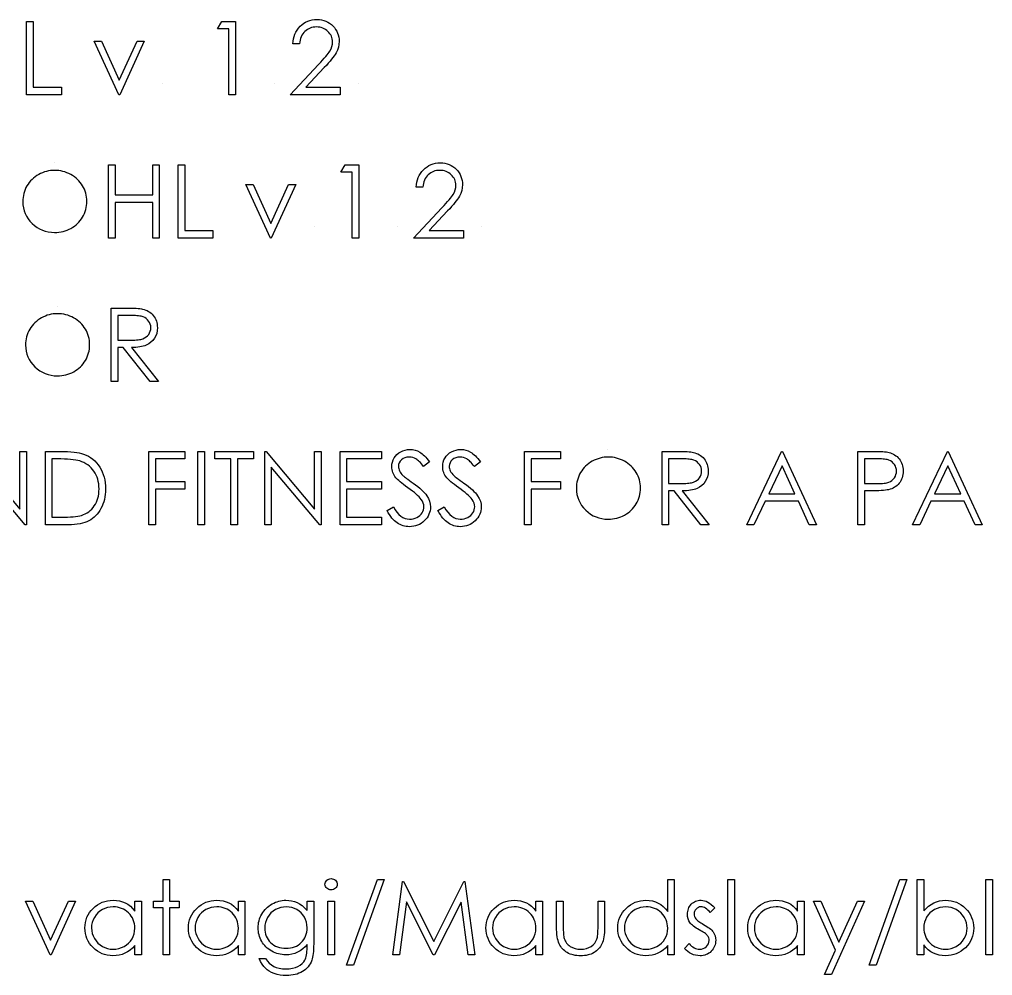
# Model space of a CAD drawing. Header units: millimetres. Extents: x -143 to 157, y 0 to 129.
# Drawn here: x 56.29 to 102.67, y 76.84 to 122.42 of the extents above; entities that cross this region are included whole.
import ezdxf

# ---------------------------------------------------------------- set-up
doc = ezdxf.new("R2010")
doc.units = ezdxf.units.MM

msp = doc.modelspace()

# ---------------------------------------------------------------- linework, layer by layer
at = {"color": 7, "linetype": 'Continuous'}
for p, q in [((63.111, 119.368), (63.111, 119.368)), ((68.451, 119.368), (68.451, 119.368)), ((72.444, 119.368), (72.444, 119.368)), ((57.951, 115.585), (57.951, 115.585)), ((70.335, 112.534), (70.335, 112.534)), ((74.329, 112.534), (74.329, 112.534)), ((78.322, 112.534), (78.322, 112.534)), ((58.085, 108.752), (58.085, 108.752)), ((84.335, 101.919), (84.335, 101.919))]:
    msp.add_line(p, q, dxfattribs=at)
at = {"color": 7, "linetype": 'Continuous', "flags": 128}
for points in [[(56.627, 122.329), (56.941, 122.329), (56.941, 122.329), (56.941, 119.188), (56.941, 119.188), (58.287, 119.188), (58.287, 119.188), (58.287, 118.829), (58.287, 118.829), (56.627, 118.829), (56.627, 118.829), (56.627, 122.329)], [(65.941, 122.329), (66.588, 122.329), (66.588, 122.329), (66.588, 118.829), (66.588, 118.829), (66.274, 118.829), (66.274, 118.829), (66.274, 121.97), (66.274, 121.97), (65.736, 121.97), (65.736, 121.97), (65.941, 122.329)], [(69.64, 121.252), (69.326, 121.252), (69.326, 121.252), (69.334, 121.377), (69.352, 121.496), (69.38, 121.609), (69.417, 121.717), (69.464, 121.819), (69.521, 121.915), (69.588, 122.006), (69.664, 122.091), (69.748, 122.168), (69.837, 122.234), (69.93, 122.29), (70.027, 122.337), (70.131, 122.373), (70.238, 122.398), (70.35, 122.414), (70.467, 122.419), (70.467, 122.419), (70.582, 122.414), (70.692, 122.399), (70.796, 122.375), (70.895, 122.342), (70.987, 122.297), (71.074, 122.244), (71.156, 122.182), (71.232, 122.109), (71.301, 122.03), (71.36, 121.947), (71.41, 121.861), (71.451, 121.772), (71.483, 121.678), (71.506, 121.582), (71.519, 121.482), (71.524, 121.378), (71.524, 121.378), (71.515, 121.232), (71.488, 121.092), (71.443, 120.956), (71.379, 120.824), (71.339, 120.756), (71.289, 120.683), (71.232, 120.604), (71.166, 120.519), (71.091, 120.428), (71.008, 120.332), (70.916, 120.231), (70.816, 120.123), (70.816, 120.123), (69.941, 119.188), (69.941, 119.188), (71.569, 119.188), (71.569, 119.188), (71.569, 118.829), (71.569, 118.829), (69.191, 118.829), (69.191, 118.829), (70.548, 120.278), (70.548, 120.278), (70.647, 120.381), (70.737, 120.478), (70.818, 120.568), (70.889, 120.651), (70.952, 120.727), (71.006, 120.796), (71.05, 120.858), (71.085, 120.913), (71.14, 121.019), (71.179, 121.127), (71.203, 121.237), (71.21, 121.35), (71.21, 121.35), (71.207, 121.422), (71.196, 121.491), (71.179, 121.556), (71.156, 121.62), (71.124, 121.682), (71.086, 121.74), (71.042, 121.796), (70.99, 121.85), (70.933, 121.899), (70.874, 121.942), (70.811, 121.978), (70.745, 122.007), (70.676, 122.03), (70.604, 122.046), (70.529, 122.056), (70.451, 122.06), (70.451, 122.06), (70.369, 122.056), (70.29, 122.046), (70.215, 122.03), (70.144, 122.007), (70.076, 121.977), (70.011, 121.941), (69.95, 121.897), (69.893, 121.847), (69.84, 121.792), (69.794, 121.731), (69.753, 121.664), (69.718, 121.593), (69.69, 121.516), (69.667, 121.433), (69.65, 121.345), (69.64, 121.252)], [(59.858, 121.387), (60.198, 121.387), (60.198, 121.387), (61.047, 119.525), (61.047, 119.525), (61.896, 121.387), (61.896, 121.387), (62.236, 121.387), (62.236, 121.387), (61.069, 118.829), (61.069, 118.829), (61.024, 118.829), (61.024, 118.829), (59.858, 121.387)], [(60.531, 115.496), (60.845, 115.496), (60.845, 115.496), (60.845, 114.06), (60.845, 114.06), (62.64, 114.06), (62.64, 114.06), (62.64, 115.496), (62.64, 115.496), (62.954, 115.496), (62.954, 115.496), (62.954, 111.996), (62.954, 111.996), (62.64, 111.996), (62.64, 111.996), (62.64, 113.701), (62.64, 113.701), (60.845, 113.701), (60.845, 113.701), (60.845, 111.996), (60.845, 111.996), (60.531, 111.996), (60.531, 111.996), (60.531, 115.496)], [(63.851, 115.496), (64.165, 115.496), (64.165, 115.496), (64.165, 112.355), (64.165, 112.355), (65.512, 112.355), (65.512, 112.355), (65.512, 111.996), (65.512, 111.996), (63.851, 111.996), (63.851, 111.996), (63.851, 115.496)], [(71.819, 115.496), (72.467, 115.496), (72.467, 115.496), (72.467, 111.996), (72.467, 111.996), (72.153, 111.996), (72.153, 111.996), (72.153, 115.137), (72.153, 115.137), (71.614, 115.137), (71.614, 115.137), (71.82, 115.496)], [(75.518, 114.419), (75.204, 114.419), (75.204, 114.419), (75.212, 114.544), (75.23, 114.663), (75.258, 114.776), (75.296, 114.884), (75.343, 114.985), (75.399, 115.082), (75.466, 115.172), (75.542, 115.257), (75.626, 115.334), (75.715, 115.401), (75.808, 115.457), (75.906, 115.503), (76.009, 115.539), (76.116, 115.565), (76.228, 115.581), (76.345, 115.585), (76.345, 115.585), (76.46, 115.581), (76.57, 115.566), (76.674, 115.542), (76.773, 115.508), (76.866, 115.464), (76.952, 115.411), (77.034, 115.348), (77.11, 115.276), (77.179, 115.196), (77.238, 115.114), (77.288, 115.027), (77.33, 114.938), (77.361, 114.845), (77.384, 114.748), (77.398, 114.649), (77.403, 114.545), (77.403, 114.545), (77.393, 114.399), (77.366, 114.258), (77.321, 114.122), (77.257, 113.99), (77.217, 113.923), (77.168, 113.849), (77.11, 113.77), (77.044, 113.686), (76.969, 113.595), (76.887, 113.499), (76.795, 113.397), (76.694, 113.289), (76.694, 113.289), (75.819, 112.355), (75.819, 112.355), (77.447, 112.355), (77.447, 112.355), (77.447, 111.996), (77.447, 111.996), (75.069, 111.996), (75.069, 111.996), (76.427, 113.444), (76.427, 113.444), (76.525, 113.548), (76.615, 113.645), (76.696, 113.734), (76.767, 113.817), (76.83, 113.894), (76.884, 113.962), (76.928, 114.025), (76.964, 114.08), (77.018, 114.185), (77.058, 114.293), (77.081, 114.403), (77.088, 114.517), (77.088, 114.517), (77.085, 114.588), (77.074, 114.657), (77.058, 114.723), (77.034, 114.787), (77.002, 114.849), (76.964, 114.907), (76.92, 114.963), (76.868, 115.017), (76.812, 115.066), (76.752, 115.109), (76.69, 115.144), (76.624, 115.174), (76.554, 115.197), (76.483, 115.213), (76.408, 115.223), (76.329, 115.226), (76.329, 115.226), (76.247, 115.223), (76.169, 115.213), (76.094, 115.196), (76.022, 115.173), (75.954, 115.144), (75.89, 115.107), (75.829, 115.064), (75.771, 115.014), (75.718, 114.959), (75.672, 114.898), (75.632, 114.831), (75.596, 114.76), (75.568, 114.682), (75.545, 114.6), (75.528, 114.512), (75.518, 114.419)], [(57.966, 115.226), (57.867, 115.224), (57.768, 115.214), (57.672, 115.198), (57.576, 115.177), (57.482, 115.148), (57.389, 115.114), (57.298, 115.073), (57.207, 115.026), (57.121, 114.974), (57.038, 114.917), (56.961, 114.856), (56.889, 114.791), (56.822, 114.722), (56.759, 114.648), (56.701, 114.57), (56.649, 114.487), (56.602, 114.401), (56.56, 114.313), (56.526, 114.222), (56.498, 114.129), (56.475, 114.033), (56.46, 113.935), (56.45, 113.835), (56.447, 113.732), (56.447, 113.732), (56.454, 113.58), (56.475, 113.435), (56.51, 113.296), (56.559, 113.163), (56.621, 113.035), (56.698, 112.914), (56.788, 112.799), (56.893, 112.69), (57.007, 112.59), (57.127, 112.504), (57.252, 112.431), (57.383, 112.372), (57.521, 112.325), (57.663, 112.292), (57.812, 112.271), (57.966, 112.265), (57.966, 112.265), (58.07, 112.268), (58.172, 112.277), (58.272, 112.292), (58.37, 112.314), (58.466, 112.341), (58.56, 112.374), (58.652, 112.414), (58.742, 112.46), (58.829, 112.511), (58.911, 112.566), (58.988, 112.627), (59.06, 112.691), (59.127, 112.76), (59.19, 112.834), (59.246, 112.911), (59.299, 112.994), (59.346, 113.08), (59.387, 113.169), (59.421, 113.259), (59.449, 113.352), (59.471, 113.448), (59.486, 113.545), (59.496, 113.645), (59.499, 113.748), (59.499, 113.748), (59.496, 113.849), (59.486, 113.949), (59.471, 114.046), (59.449, 114.14), (59.421, 114.232), (59.387, 114.321), (59.346, 114.408), (59.299, 114.493), (59.246, 114.574), (59.189, 114.652), (59.126, 114.724), (59.058, 114.793), (58.986, 114.858), (58.907, 114.918), (58.824, 114.974), (58.736, 115.026), (58.645, 115.073), (58.552, 115.114), (58.458, 115.148), (58.362, 115.177), (58.265, 115.198), (58.167, 115.214), (58.067, 115.224), (57.966, 115.226)], [(67.082, 114.553), (67.422, 114.553), (67.422, 114.553), (68.271, 112.691), (68.271, 112.691), (69.12, 114.553), (69.12, 114.553), (69.46, 114.553), (69.46, 114.553), (68.294, 111.996), (68.294, 111.996), (68.249, 111.996), (68.249, 111.996), (67.082, 114.553)], [(60.665, 108.662), (61.366, 108.662), (61.366, 108.662), (61.506, 108.662), (61.635, 108.66), (61.751, 108.655), (61.857, 108.65), (61.95, 108.643), (62.031, 108.636), (62.101, 108.626), (62.159, 108.615), (62.159, 108.615), (62.235, 108.594), (62.308, 108.568), (62.378, 108.538), (62.443, 108.502), (62.504, 108.46), (62.563, 108.414), (62.617, 108.363), (62.668, 108.306), (62.714, 108.246), (62.754, 108.181), (62.788, 108.114), (62.815, 108.043), (62.837, 107.969), (62.852, 107.892), (62.861, 107.811), (62.864, 107.726), (62.864, 107.726), (62.856, 107.587), (62.83, 107.456), (62.786, 107.334), (62.726, 107.221), (62.65, 107.119), (62.558, 107.029), (62.452, 106.954), (62.331, 106.891), (62.264, 106.865), (62.191, 106.842), (62.112, 106.823), (62.026, 106.807), (61.934, 106.795), (61.837, 106.785), (61.733, 106.78), (61.623, 106.778), (61.623, 106.778), (62.909, 105.162), (62.909, 105.162), (62.521, 105.162), (62.521, 105.162), (61.235, 106.778), (61.235, 106.778), (60.979, 106.778), (60.979, 106.778), (60.979, 105.162), (60.979, 105.162), (60.665, 105.162), (60.665, 105.162), (60.665, 108.662)], [(58.101, 108.393), (58.001, 108.39), (57.903, 108.381), (57.806, 108.365), (57.711, 108.343), (57.617, 108.315), (57.524, 108.28), (57.433, 108.24), (57.342, 108.193), (57.255, 108.141), (57.173, 108.084), (57.096, 108.023), (57.024, 107.958), (56.956, 107.888), (56.893, 107.815), (56.836, 107.736), (56.783, 107.653), (56.736, 107.568), (56.695, 107.48), (56.661, 107.388), (56.633, 107.295), (56.61, 107.2), (56.595, 107.102), (56.585, 107.001), (56.582, 106.898), (56.582, 106.898), (56.589, 106.747), (56.61, 106.602), (56.644, 106.463), (56.694, 106.33), (56.756, 106.202), (56.832, 106.081), (56.923, 105.966), (57.027, 105.856), (57.142, 105.757), (57.261, 105.671), (57.387, 105.598), (57.518, 105.538), (57.655, 105.491), (57.798, 105.458), (57.946, 105.438), (58.101, 105.432), (58.101, 105.432), (58.204, 105.434), (58.306, 105.444), (58.406, 105.459), (58.505, 105.481), (58.601, 105.508), (58.695, 105.541), (58.786, 105.581), (58.877, 105.627), (58.964, 105.678), (59.046, 105.733), (59.122, 105.793), (59.194, 105.858), (59.262, 105.927), (59.324, 106), (59.381, 106.078), (59.434, 106.161), (59.48, 106.247), (59.521, 106.335), (59.556, 106.426), (59.584, 106.519), (59.605, 106.614), (59.621, 106.712), (59.631, 106.812), (59.633, 106.914), (59.633, 106.914), (59.631, 107.016), (59.621, 107.116), (59.605, 107.212), (59.584, 107.307), (59.556, 107.399), (59.521, 107.488), (59.48, 107.575), (59.434, 107.66), (59.381, 107.741), (59.323, 107.818), (59.26, 107.891), (59.193, 107.96), (59.12, 108.024), (59.042, 108.085), (58.959, 108.141), (58.871, 108.193), (58.779, 108.24), (58.686, 108.28), (58.592, 108.315), (58.497, 108.343), (58.399, 108.365), (58.301, 108.381), (58.202, 108.39), (58.101, 108.393)], [(60.979, 108.303), (60.979, 107.137), (60.979, 107.137), (61.62, 107.132), (61.62, 107.132), (61.71, 107.133), (61.794, 107.136), (61.872, 107.141), (61.944, 107.148), (62.01, 107.157), (62.07, 107.168), (62.124, 107.182), (62.171, 107.197), (62.256, 107.235), (62.331, 107.282), (62.395, 107.339), (62.45, 107.406), (62.494, 107.48), (62.525, 107.558), (62.544, 107.641), (62.55, 107.727), (62.55, 107.727), (62.544, 107.811), (62.525, 107.892), (62.493, 107.968), (62.448, 108.04), (62.394, 108.106), (62.331, 108.162), (62.261, 108.207), (62.183, 108.242), (62.138, 108.256), (62.087, 108.269), (62.028, 108.28), (61.964, 108.288), (61.892, 108.295), (61.813, 108.3), (61.728, 108.303), (61.636, 108.303), (61.636, 108.303), (60.979, 108.303)], [(53.935, 98.329), (53.935, 101.829), (53.935, 101.829), (54.001, 101.829), (54.001, 101.829), (56.313, 99.074), (56.313, 99.074), (56.313, 101.829), (56.313, 101.829), (56.627, 101.829), (56.627, 101.829), (56.627, 98.329), (56.627, 98.329), (56.555, 98.329), (56.555, 98.329), (54.249, 101.077), (54.249, 101.077), (54.249, 98.329), (54.249, 98.329), (53.935, 98.329)], [(57.524, 98.329), (57.524, 101.829), (57.524, 101.829), (58.231, 101.829), (58.231, 101.829), (58.415, 101.827), (58.587, 101.821), (58.746, 101.812), (58.892, 101.797), (59.023, 101.78), (59.143, 101.758), (59.248, 101.732), (59.342, 101.703), (59.342, 101.703), (59.462, 101.654), (59.576, 101.598), (59.683, 101.532), (59.783, 101.46), (59.877, 101.378), (59.964, 101.288), (60.043, 101.19), (60.116, 101.084), (60.182, 100.972), (60.239, 100.854), (60.287, 100.73), (60.326, 100.602), (60.357, 100.468), (60.379, 100.329), (60.392, 100.184), (60.396, 100.035), (60.396, 100.035), (60.393, 99.905), (60.382, 99.78), (60.365, 99.658), (60.341, 99.541), (60.31, 99.427), (60.271, 99.317), (60.226, 99.211), (60.175, 99.109), (60.117, 99.013), (60.056, 98.923), (59.99, 98.839), (59.921, 98.762), (59.846, 98.692), (59.769, 98.628), (59.686, 98.57), (59.6, 98.519), (59.507, 98.474), (59.405, 98.436), (59.295, 98.403), (59.176, 98.377), (59.047, 98.356), (58.91, 98.341), (58.764, 98.332), (58.609, 98.329), (58.609, 98.329), (57.524, 98.329)], [(62.46, 101.829), (64.165, 101.829), (64.165, 101.829), (64.165, 101.47), (64.165, 101.47), (62.774, 101.47), (62.774, 101.47), (62.774, 100.393), (62.774, 100.393), (64.165, 100.393), (64.165, 100.393), (64.165, 100.034), (64.165, 100.034), (62.774, 100.034), (62.774, 100.034), (62.774, 98.329), (62.774, 98.329), (62.46, 98.329), (62.46, 98.329), (62.46, 101.829)], [(64.794, 101.829), (65.108, 101.829), (65.108, 101.829), (65.108, 98.329), (65.108, 98.329), (64.794, 98.329), (64.794, 98.329), (64.794, 101.829)], [(65.601, 101.47), (65.601, 101.829), (65.601, 101.829), (67.441, 101.829), (67.441, 101.829), (67.441, 101.47), (67.441, 101.47), (66.678, 101.47), (66.678, 101.47), (66.678, 98.329), (66.678, 98.329), (66.364, 98.329), (66.364, 98.329), (66.364, 101.47), (66.364, 101.47), (65.601, 101.47)], [(67.979, 98.329), (67.979, 101.829), (67.979, 101.829), (68.045, 101.829), (68.045, 101.829), (70.358, 99.074), (70.358, 99.074), (70.358, 101.829), (70.358, 101.829), (70.672, 101.829), (70.672, 101.829), (70.672, 98.329), (70.672, 98.329), (70.6, 98.329), (70.6, 98.329), (68.294, 101.077), (68.294, 101.077), (68.294, 98.329), (68.294, 98.329), (67.979, 98.329)], [(71.569, 101.829), (73.544, 101.829), (73.544, 101.829), (73.544, 101.47), (73.544, 101.47), (71.883, 101.47), (71.883, 101.47), (71.883, 100.393), (71.883, 100.393), (73.544, 100.393), (73.544, 100.393), (73.544, 100.034), (73.544, 100.034), (71.883, 100.034), (71.883, 100.034), (71.883, 98.688), (71.883, 98.688), (73.544, 98.688), (73.544, 98.688), (73.544, 98.329), (73.544, 98.329), (71.569, 98.329), (71.569, 98.329), (71.569, 101.829)], [(73.813, 99.004), (74.109, 99.182), (74.109, 99.182), (74.194, 99.045), (74.281, 98.926), (74.372, 98.826), (74.467, 98.744), (74.564, 98.68), (74.665, 98.635), (74.77, 98.607), (74.877, 98.598), (74.877, 98.598), (74.969, 98.603), (75.058, 98.619), (75.144, 98.644), (75.228, 98.68), (75.305, 98.724), (75.372, 98.776), (75.43, 98.834), (75.477, 98.899), (75.514, 98.969), (75.542, 99.041), (75.557, 99.115), (75.563, 99.191), (75.563, 99.191), (75.555, 99.278), (75.531, 99.365), (75.492, 99.45), (75.437, 99.535), (75.437, 99.535), (75.39, 99.595), (75.334, 99.657), (75.268, 99.722), (75.193, 99.791), (75.11, 99.862), (75.018, 99.936), (74.916, 100.013), (74.806, 100.093), (74.806, 100.093), (74.696, 100.172), (74.597, 100.247), (74.51, 100.315), (74.433, 100.377), (74.366, 100.434), (74.311, 100.484), (74.266, 100.53), (74.233, 100.569), (74.233, 100.569), (74.187, 100.632), (74.147, 100.695), (74.114, 100.759), (74.086, 100.826), (74.065, 100.892), (74.049, 100.961), (74.04, 101.031), (74.037, 101.102), (74.037, 101.102), (74.044, 101.213), (74.065, 101.319), (74.1, 101.42), (74.148, 101.516), (74.21, 101.605), (74.282, 101.684), (74.366, 101.752), (74.461, 101.811), (74.564, 101.858), (74.672, 101.892), (74.783, 101.912), (74.9, 101.919), (74.9, 101.919), (75.023, 101.911), (75.143, 101.887), (75.258, 101.847), (75.369, 101.792), (75.425, 101.757), (75.48, 101.715), (75.537, 101.667), (75.594, 101.612), (75.653, 101.551), (75.711, 101.483), (75.772, 101.408), (75.832, 101.326), (75.832, 101.326), (75.548, 101.111), (75.548, 101.111), (75.496, 101.177), (75.446, 101.237), (75.399, 101.291), (75.352, 101.338), (75.309, 101.38), (75.267, 101.417), (75.226, 101.448), (75.188, 101.472), (75.113, 101.511), (75.033, 101.538), (74.951, 101.554), (74.865, 101.56), (74.865, 101.56), (74.757, 101.552), (74.659, 101.528), (74.572, 101.488), (74.495, 101.432), (74.432, 101.364), (74.387, 101.289), (74.36, 101.206), (74.351, 101.117), (74.351, 101.117), (74.354, 101.061), (74.364, 101.005), (74.379, 100.951), (74.4, 100.897), (74.431, 100.842), (74.47, 100.785), (74.521, 100.726), (74.582, 100.664), (74.582, 100.664), (74.605, 100.644), (74.638, 100.618), (74.682, 100.585), (74.736, 100.544), (74.799, 100.497), (74.874, 100.444), (74.958, 100.383), (75.052, 100.316), (75.052, 100.316), (75.166, 100.233), (75.27, 100.152), (75.365, 100.073), (75.451, 99.997), (75.527, 99.923), (75.594, 99.852), (75.653, 99.782), (75.701, 99.715), (75.778, 99.583), (75.833, 99.452), (75.866, 99.319), (75.877, 99.187), (75.877, 99.187), (75.873, 99.093), (75.859, 99.001), (75.836, 98.914), (75.804, 98.829), (75.763, 98.747), (75.713, 98.668), (75.654, 98.593), (75.585, 98.521), (75.51, 98.455), (75.432, 98.398), (75.349, 98.349), (75.263, 98.31), (75.172, 98.279), (75.078, 98.257), (74.979, 98.244), (74.877, 98.239), (74.877, 98.239), (74.798, 98.242), (74.72, 98.251), (74.644, 98.264), (74.571, 98.283), (74.499, 98.308), (74.429, 98.338), (74.361, 98.374), (74.294, 98.415), (74.23, 98.463), (74.167, 98.518), (74.104, 98.581), (74.043, 98.651), (73.984, 98.728), (73.926, 98.813), (73.869, 98.905), (73.813, 99.004)], [(76.236, 99.004), (76.532, 99.182), (76.532, 99.182), (76.617, 99.045), (76.704, 98.926), (76.795, 98.826), (76.89, 98.744), (76.988, 98.68), (77.088, 98.635), (77.193, 98.607), (77.3, 98.598), (77.3, 98.598), (77.392, 98.603), (77.481, 98.619), (77.567, 98.644), (77.651, 98.68), (77.728, 98.724), (77.795, 98.776), (77.853, 98.834), (77.9, 98.899), (77.938, 98.969), (77.965, 99.041), (77.98, 99.115), (77.986, 99.191), (77.986, 99.191), (77.978, 99.278), (77.954, 99.365), (77.915, 99.45), (77.86, 99.535), (77.86, 99.535), (77.813, 99.595), (77.757, 99.657), (77.691, 99.722), (77.616, 99.791), (77.533, 99.862), (77.441, 99.936), (77.339, 100.013), (77.229, 100.093), (77.229, 100.093), (77.119, 100.172), (77.02, 100.247), (76.933, 100.315), (76.856, 100.377), (76.789, 100.434), (76.734, 100.484), (76.69, 100.53), (76.656, 100.569), (76.656, 100.569), (76.61, 100.632), (76.57, 100.695), (76.537, 100.759), (76.509, 100.826), (76.488, 100.892), (76.472, 100.961), (76.463, 101.031), (76.46, 101.102), (76.46, 101.102), (76.467, 101.213), (76.488, 101.319), (76.523, 101.42), (76.571, 101.516), (76.633, 101.605), (76.705, 101.684), (76.789, 101.752), (76.884, 101.811), (76.987, 101.858), (77.095, 101.892), (77.206, 101.912), (77.323, 101.919), (77.323, 101.919), (77.446, 101.911), (77.566, 101.887), (77.681, 101.847), (77.792, 101.792), (77.848, 101.757), (77.903, 101.715), (77.96, 101.667), (78.017, 101.612), (78.076, 101.551), (78.135, 101.483), (78.195, 101.408), (78.255, 101.326), (78.255, 101.326), (77.971, 101.111), (77.971, 101.111), (77.919, 101.177), (77.87, 101.237), (77.822, 101.291), (77.776, 101.338), (77.732, 101.38), (77.69, 101.417), (77.649, 101.448), (77.612, 101.472), (77.536, 101.511), (77.457, 101.538), (77.374, 101.554), (77.288, 101.56), (77.288, 101.56), (77.18, 101.552), (77.082, 101.528), (76.995, 101.488), (76.918, 101.432), (76.855, 101.364), (76.81, 101.289), (76.783, 101.206), (76.774, 101.117), (76.774, 101.117), (76.777, 101.061), (76.787, 101.005), (76.802, 100.951), (76.823, 100.897), (76.854, 100.842), (76.894, 100.785), (76.944, 100.726), (77.005, 100.664), (77.005, 100.664), (77.028, 100.644), (77.061, 100.618), (77.105, 100.585), (77.159, 100.544), (77.222, 100.497), (77.297, 100.444), (77.381, 100.383), (77.475, 100.316), (77.475, 100.316), (77.589, 100.233), (77.694, 100.152), (77.788, 100.073), (77.874, 99.997), (77.95, 99.923), (78.017, 99.852), (78.076, 99.782), (78.124, 99.715), (78.201, 99.583), (78.256, 99.452), (78.289, 99.319), (78.3, 99.187), (78.3, 99.187), (78.296, 99.093), (78.282, 99.001), (78.259, 98.914), (78.227, 98.829), (78.186, 98.747), (78.136, 98.668), (78.077, 98.593), (78.008, 98.521), (77.933, 98.455), (77.855, 98.398), (77.772, 98.349), (77.686, 98.31), (77.595, 98.279), (77.501, 98.257), (77.403, 98.244), (77.3, 98.239), (77.3, 98.239), (77.221, 98.242), (77.143, 98.251), (77.067, 98.264), (76.994, 98.283), (76.922, 98.308), (76.852, 98.338), (76.784, 98.374), (76.718, 98.415), (76.653, 98.463), (76.59, 98.518), (76.528, 98.581), (76.467, 98.651), (76.407, 98.728), (76.349, 98.813), (76.292, 98.905), (76.236, 99.004)], [(80.364, 101.829), (82.069, 101.829), (82.069, 101.829), (82.069, 101.47), (82.069, 101.47), (80.678, 101.47), (80.678, 101.47), (80.678, 100.393), (80.678, 100.393), (82.069, 100.393), (82.069, 100.393), (82.069, 100.034), (82.069, 100.034), (80.678, 100.034), (80.678, 100.034), (80.678, 98.329), (80.678, 98.329), (80.364, 98.329), (80.364, 98.329), (80.364, 101.829)], [(86.915, 101.829), (87.616, 101.829), (87.616, 101.829), (87.756, 101.828), (87.885, 101.826), (88.001, 101.822), (88.107, 101.817), (88.2, 101.81), (88.281, 101.802), (88.351, 101.793), (88.409, 101.781), (88.409, 101.781), (88.485, 101.761), (88.558, 101.735), (88.628, 101.704), (88.693, 101.668), (88.754, 101.627), (88.813, 101.581), (88.867, 101.53), (88.918, 101.473), (88.964, 101.413), (89.004, 101.348), (89.038, 101.281), (89.065, 101.21), (89.087, 101.136), (89.102, 101.059), (89.111, 100.977), (89.114, 100.893), (89.114, 100.893), (89.106, 100.754), (89.08, 100.623), (89.036, 100.501), (88.976, 100.388), (88.9, 100.285), (88.808, 100.196), (88.702, 100.12), (88.581, 100.058), (88.514, 100.032), (88.441, 100.009), (88.362, 99.99), (88.276, 99.974), (88.184, 99.961), (88.087, 99.952), (87.983, 99.947), (87.873, 99.944), (87.873, 99.944), (89.159, 98.329), (89.159, 98.329), (88.771, 98.329), (88.771, 98.329), (87.485, 99.944), (87.485, 99.944), (87.229, 99.944), (87.229, 99.944), (87.229, 98.329), (87.229, 98.329), (86.915, 98.329), (86.915, 98.329), (86.915, 101.829)], [(92.659, 101.829), (94.274, 98.329), (94.274, 98.329), (93.933, 98.329), (93.933, 98.329), (93.415, 99.451), (93.415, 99.451), (91.829, 99.451), (91.829, 99.451), (91.297, 98.329), (91.297, 98.329), (90.954, 98.329), (90.954, 98.329), (92.614, 101.829), (92.614, 101.829), (92.659, 101.829)], [(96.249, 101.829), (96.935, 101.829), (96.935, 101.829), (97.077, 101.828), (97.206, 101.826), (97.324, 101.821), (97.43, 101.816), (97.523, 101.809), (97.605, 101.8), (97.675, 101.789), (97.732, 101.776), (97.732, 101.776), (97.805, 101.755), (97.873, 101.729), (97.938, 101.699), (98.001, 101.663), (98.059, 101.622), (98.114, 101.577), (98.166, 101.526), (98.215, 101.471), (98.259, 101.411), (98.297, 101.348), (98.329, 101.281), (98.356, 101.211), (98.376, 101.136), (98.391, 101.058), (98.4, 100.976), (98.403, 100.89), (98.403, 100.89), (98.4, 100.804), (98.391, 100.722), (98.377, 100.643), (98.356, 100.569), (98.33, 100.498), (98.298, 100.432), (98.26, 100.369), (98.217, 100.31), (98.168, 100.255), (98.115, 100.205), (98.058, 100.159), (97.996, 100.118), (97.929, 100.083), (97.859, 100.051), (97.783, 100.024), (97.704, 100.002), (97.704, 100.002), (97.638, 99.989), (97.559, 99.977), (97.467, 99.967), (97.362, 99.959), (97.244, 99.953), (97.114, 99.948), (96.97, 99.945), (96.813, 99.944), (96.813, 99.944), (96.563, 99.944), (96.563, 99.944), (96.563, 98.329), (96.563, 98.329), (96.249, 98.329), (96.249, 98.329), (96.249, 101.829)], [(100.556, 101.829), (102.172, 98.329), (102.172, 98.329), (101.83, 98.329), (101.83, 98.329), (101.313, 99.451), (101.313, 99.451), (99.726, 99.451), (99.726, 99.451), (99.194, 98.329), (99.194, 98.329), (98.851, 98.329), (98.851, 98.329), (100.512, 101.829), (100.512, 101.829), (100.556, 101.829)], [(57.838, 98.688), (58.24, 98.688), (58.24, 98.688), (58.413, 98.689), (58.573, 98.694), (58.719, 98.701), (58.851, 98.71), (58.969, 98.723), (59.074, 98.738), (59.164, 98.756), (59.241, 98.777), (59.241, 98.777), (59.336, 98.812), (59.427, 98.853), (59.511, 98.9), (59.591, 98.954), (59.665, 99.014), (59.734, 99.081), (59.798, 99.153), (59.857, 99.232), (59.91, 99.317), (59.955, 99.406), (59.994, 99.499), (60.026, 99.597), (60.051, 99.7), (60.068, 99.808), (60.079, 99.919), (60.082, 100.036), (60.082, 100.036), (60.079, 100.158), (60.067, 100.276), (60.048, 100.389), (60.021, 100.498), (59.987, 100.602), (59.945, 100.702), (59.896, 100.797), (59.838, 100.887), (59.774, 100.972), (59.704, 101.05), (59.628, 101.121), (59.547, 101.185), (59.459, 101.242), (59.366, 101.293), (59.266, 101.335), (59.16, 101.372), (59.16, 101.372), (59.072, 101.395), (58.971, 101.415), (58.856, 101.432), (58.728, 101.446), (58.587, 101.456), (58.433, 101.464), (58.265, 101.469), (58.085, 101.47), (58.085, 101.47), (57.838, 101.47), (57.838, 101.47), (57.838, 98.688)], [(84.351, 101.56), (84.251, 101.557), (84.153, 101.547), (84.056, 101.532), (83.961, 101.51), (83.867, 101.481), (83.774, 101.447), (83.683, 101.406), (83.592, 101.359), (83.505, 101.307), (83.423, 101.251), (83.346, 101.19), (83.274, 101.124), (83.206, 101.055), (83.143, 100.981), (83.086, 100.903), (83.033, 100.82), (82.986, 100.735), (82.945, 100.646), (82.911, 100.555), (82.883, 100.462), (82.86, 100.367), (82.845, 100.268), (82.835, 100.168), (82.832, 100.065), (82.832, 100.065), (82.839, 99.914), (82.86, 99.768), (82.894, 99.63), (82.944, 99.496), (83.006, 99.369), (83.082, 99.248), (83.173, 99.133), (83.277, 99.023), (83.392, 98.924), (83.511, 98.837), (83.637, 98.764), (83.768, 98.705), (83.905, 98.658), (84.048, 98.625), (84.196, 98.605), (84.351, 98.598), (84.351, 98.598), (84.454, 98.601), (84.556, 98.61), (84.656, 98.626), (84.755, 98.647), (84.851, 98.675), (84.945, 98.708), (85.036, 98.748), (85.127, 98.793), (85.214, 98.844), (85.296, 98.9), (85.372, 98.96), (85.444, 99.025), (85.512, 99.093), (85.574, 99.167), (85.631, 99.245), (85.684, 99.327), (85.73, 99.414), (85.771, 99.502), (85.806, 99.592), (85.834, 99.686), (85.855, 99.781), (85.871, 99.879), (85.881, 99.979), (85.883, 100.081), (85.883, 100.081), (85.881, 100.183), (85.871, 100.282), (85.855, 100.379), (85.834, 100.474), (85.806, 100.566), (85.771, 100.655), (85.73, 100.742), (85.684, 100.826), (85.631, 100.908), (85.573, 100.985), (85.51, 101.058), (85.443, 101.127), (85.37, 101.191), (85.292, 101.251), (85.209, 101.307), (85.121, 101.359), (85.029, 101.406), (84.936, 101.447), (84.842, 101.481), (84.747, 101.51), (84.649, 101.532), (84.551, 101.547), (84.452, 101.557), (84.351, 101.56)], [(87.229, 101.47), (87.229, 100.303), (87.229, 100.303), (87.87, 100.298), (87.87, 100.298), (87.96, 100.299), (88.044, 100.303), (88.122, 100.308), (88.194, 100.315), (88.26, 100.324), (88.32, 100.335), (88.374, 100.348), (88.421, 100.364), (88.506, 100.402), (88.581, 100.449), (88.645, 100.506), (88.7, 100.573), (88.744, 100.647), (88.775, 100.725), (88.794, 100.808), (88.8, 100.894), (88.8, 100.894), (88.794, 100.978), (88.775, 101.059), (88.743, 101.135), (88.698, 101.207), (88.644, 101.273), (88.581, 101.328), (88.511, 101.374), (88.433, 101.409), (88.388, 101.423), (88.337, 101.436), (88.278, 101.446), (88.214, 101.455), (88.142, 101.462), (88.063, 101.467), (87.978, 101.469), (87.886, 101.47), (87.886, 101.47), (87.229, 101.47)], [(92.633, 101.147), (91.999, 99.81), (91.999, 99.81), (93.25, 99.81), (93.25, 99.81), (92.633, 101.147)], [(96.563, 101.47), (96.563, 100.303), (96.563, 100.303), (97.176, 100.296), (97.176, 100.296), (97.265, 100.296), (97.349, 100.3), (97.426, 100.305), (97.497, 100.312), (97.562, 100.321), (97.621, 100.331), (97.673, 100.345), (97.719, 100.359), (97.8, 100.397), (97.873, 100.444), (97.936, 100.501), (97.99, 100.568), (98.033, 100.642), (98.064, 100.72), (98.082, 100.803), (98.088, 100.889), (98.088, 100.889), (98.082, 100.973), (98.064, 101.054), (98.033, 101.131), (97.99, 101.205), (97.936, 101.272), (97.876, 101.328), (97.807, 101.374), (97.73, 101.409), (97.687, 101.423), (97.637, 101.436), (97.58, 101.446), (97.518, 101.455), (97.448, 101.462), (97.373, 101.467), (97.291, 101.469), (97.203, 101.47), (97.203, 101.47), (96.563, 101.47)], [(100.53, 101.147), (99.897, 99.81), (99.897, 99.81), (101.147, 99.81), (101.147, 99.81), (100.53, 101.147)], [(63.133, 81.419), (63.447, 81.419), (63.447, 81.419), (63.447, 80.387), (63.447, 80.387), (63.896, 80.387), (63.896, 80.387), (63.896, 80.073), (63.896, 80.073), (63.447, 80.073), (63.447, 80.073), (63.447, 77.829), (63.447, 77.829), (63.133, 77.829), (63.133, 77.829), (63.133, 80.073), (63.133, 80.073), (62.685, 80.073), (62.685, 80.073), (62.685, 80.387), (62.685, 80.387), (63.133, 80.387), (63.133, 80.387), (63.133, 81.419)], [(71.142, 81.464), (71.2, 81.459), (71.254, 81.444), (71.304, 81.419), (71.348, 81.384), (71.386, 81.343), (71.413, 81.297), (71.429, 81.247), (71.435, 81.193), (71.435, 81.193), (71.429, 81.14), (71.413, 81.091), (71.386, 81.046), (71.348, 81.004), (71.304, 80.97), (71.254, 80.945), (71.2, 80.93), (71.142, 80.925), (71.142, 80.925), (71.084, 80.93), (71.031, 80.945), (70.982, 80.97), (70.937, 81.004), (70.9, 81.046), (70.873, 81.091), (70.857, 81.14), (70.851, 81.193), (70.851, 81.193), (70.857, 81.247), (70.873, 81.297), (70.9, 81.343), (70.937, 81.384), (70.982, 81.419), (71.031, 81.444), (71.084, 81.459), (71.142, 81.464)], [(73.678, 81.419), (72.214, 77.335), (72.214, 77.335), (71.883, 77.335), (71.883, 77.335), (73.347, 81.419), (73.347, 81.419), (73.678, 81.419)], [(74.082, 77.829), (74.544, 81.329), (74.544, 81.329), (74.589, 81.329), (74.589, 81.329), (76.034, 78.457), (76.034, 78.457), (77.475, 81.329), (77.475, 81.329), (77.521, 81.329), (77.521, 81.329), (77.986, 77.829), (77.986, 77.829), (77.67, 77.829), (77.67, 77.829), (77.335, 80.347), (77.335, 80.347), (76.072, 77.829), (76.072, 77.829), (76.001, 77.829), (76.001, 77.829), (74.733, 80.353), (74.733, 80.353), (74.398, 77.829), (74.398, 77.829), (74.082, 77.829)], [(87.499, 81.419), (87.499, 77.829), (87.499, 77.829), (87.185, 77.829), (87.185, 77.829), (87.185, 78.271), (87.185, 78.271), (87.076, 78.154), (86.962, 78.053), (86.84, 77.969), (86.712, 77.901), (86.578, 77.85), (86.439, 77.814), (86.292, 77.791), (86.14, 77.784), (86.14, 77.784), (86.005, 77.79), (85.874, 77.809), (85.749, 77.839), (85.628, 77.881), (85.513, 77.936), (85.402, 78.002), (85.297, 78.081), (85.197, 78.172), (85.105, 78.271), (85.026, 78.376), (84.959, 78.486), (84.904, 78.602), (84.861, 78.722), (84.831, 78.848), (84.813, 78.979), (84.806, 79.115), (84.806, 79.115), (84.813, 79.248), (84.831, 79.377), (84.862, 79.501), (84.905, 79.62), (84.961, 79.733), (85.028, 79.842), (85.108, 79.946), (85.2, 80.045), (85.301, 80.136), (85.408, 80.214), (85.519, 80.281), (85.635, 80.335), (85.756, 80.378), (85.883, 80.408), (86.014, 80.425), (86.15, 80.432), (86.15, 80.432), (86.306, 80.423), (86.455, 80.398), (86.596, 80.355), (86.729, 80.296), (86.854, 80.221), (86.973, 80.128), (87.082, 80.018), (87.185, 79.892), (87.185, 79.892), (87.185, 81.419), (87.185, 81.419), (87.499, 81.419)], [(90.056, 81.419), (90.371, 81.419), (90.371, 81.419), (90.371, 77.829), (90.371, 77.829), (90.056, 77.829), (90.056, 77.829), (90.056, 81.419)], [(98.582, 81.419), (97.118, 77.335), (97.118, 77.335), (96.787, 77.335), (96.787, 77.335), (98.251, 81.419), (98.251, 81.419), (98.582, 81.419)], [(99.076, 77.829), (99.076, 81.419), (99.076, 81.419), (99.39, 81.419), (99.39, 81.419), (99.39, 79.923), (99.39, 79.923), (99.498, 80.042), (99.613, 80.146), (99.734, 80.233), (99.861, 80.305), (99.995, 80.36), (100.134, 80.4), (100.281, 80.424), (100.433, 80.432), (100.433, 80.432), (100.568, 80.425), (100.699, 80.407), (100.825, 80.377), (100.946, 80.335), (101.061, 80.28), (101.171, 80.214), (101.276, 80.135), (101.377, 80.044), (101.469, 79.944), (101.548, 79.84), (101.615, 79.73), (101.67, 79.615), (101.713, 79.495), (101.743, 79.369), (101.762, 79.239), (101.768, 79.103), (101.768, 79.103), (101.762, 78.969), (101.743, 78.84), (101.713, 78.716), (101.669, 78.597), (101.614, 78.482), (101.546, 78.374), (101.466, 78.269), (101.373, 78.17), (101.272, 78.08), (101.166, 78.002), (101.055, 77.935), (100.939, 77.881), (100.817, 77.838), (100.691, 77.808), (100.559, 77.79), (100.423, 77.784), (100.423, 77.784), (100.268, 77.792), (100.12, 77.815), (99.979, 77.854), (99.846, 77.908), (99.721, 77.98), (99.603, 78.069), (99.493, 78.177), (99.39, 78.302), (99.39, 78.302), (99.39, 77.829), (99.39, 77.829), (99.076, 77.829)], [(102.351, 81.419), (102.665, 81.419), (102.665, 81.419), (102.665, 77.829), (102.665, 77.829), (102.351, 77.829), (102.351, 77.829), (102.351, 81.419)], [(56.582, 80.387), (56.922, 80.387), (56.922, 80.387), (57.771, 78.525), (57.771, 78.525), (58.62, 80.387), (58.62, 80.387), (58.96, 80.387), (58.96, 80.387), (57.794, 77.829), (57.794, 77.829), (57.749, 77.829), (57.749, 77.829), (56.582, 80.387)], [(62.101, 80.387), (62.101, 77.829), (62.101, 77.829), (61.787, 77.829), (61.787, 77.829), (61.787, 78.271), (61.787, 78.271), (61.679, 78.154), (61.564, 78.053), (61.442, 77.969), (61.315, 77.901), (61.181, 77.85), (61.041, 77.814), (60.895, 77.791), (60.743, 77.784), (60.743, 77.784), (60.607, 77.79), (60.477, 77.809), (60.351, 77.839), (60.231, 77.881), (60.116, 77.936), (60.005, 78.002), (59.9, 78.081), (59.8, 78.172), (59.708, 78.271), (59.628, 78.376), (59.562, 78.486), (59.506, 78.602), (59.464, 78.722), (59.434, 78.848), (59.415, 78.979), (59.409, 79.115), (59.409, 79.115), (59.415, 79.248), (59.434, 79.377), (59.464, 79.501), (59.508, 79.62), (59.563, 79.733), (59.631, 79.842), (59.71, 79.946), (59.803, 80.045), (59.904, 80.136), (60.011, 80.214), (60.121, 80.281), (60.238, 80.335), (60.359, 80.378), (60.485, 80.408), (60.616, 80.425), (60.752, 80.432), (60.752, 80.432), (60.909, 80.424), (61.057, 80.401), (61.198, 80.361), (61.331, 80.308), (61.457, 80.237), (61.575, 80.147), (61.685, 80.04), (61.787, 79.913), (61.787, 79.913), (61.787, 80.387), (61.787, 80.387), (62.101, 80.387)], [(67.037, 80.387), (67.037, 77.829), (67.037, 77.829), (66.723, 77.829), (66.723, 77.829), (66.723, 78.271), (66.723, 78.271), (66.614, 78.154), (66.5, 78.053), (66.378, 77.969), (66.251, 77.901), (66.117, 77.85), (65.977, 77.814), (65.831, 77.791), (65.678, 77.784), (65.678, 77.784), (65.543, 77.79), (65.413, 77.809), (65.287, 77.839), (65.167, 77.881), (65.052, 77.936), (64.941, 78.002), (64.836, 78.081), (64.735, 78.172), (64.644, 78.271), (64.564, 78.376), (64.498, 78.486), (64.442, 78.602), (64.4, 78.722), (64.369, 78.848), (64.351, 78.979), (64.345, 79.115), (64.345, 79.115), (64.351, 79.248), (64.369, 79.377), (64.4, 79.501), (64.444, 79.62), (64.499, 79.733), (64.566, 79.842), (64.646, 79.946), (64.739, 80.045), (64.84, 80.136), (64.946, 80.214), (65.057, 80.281), (65.174, 80.335), (65.295, 80.378), (65.421, 80.408), (65.552, 80.425), (65.688, 80.432), (65.688, 80.432), (65.845, 80.424), (65.993, 80.401), (66.134, 80.361), (66.267, 80.308), (66.393, 80.237), (66.511, 80.147), (66.621, 80.04), (66.723, 79.913), (66.723, 79.913), (66.723, 80.387), (66.723, 80.387), (67.037, 80.387)], [(69.999, 80.387), (70.313, 80.387), (70.313, 80.387), (70.313, 78.357), (70.313, 78.357), (70.311, 78.227), (70.307, 78.107), (70.3, 77.995), (70.29, 77.893), (70.276, 77.799), (70.26, 77.715), (70.241, 77.639), (70.22, 77.572), (70.22, 77.572), (70.185, 77.487), (70.144, 77.407), (70.098, 77.332), (70.045, 77.262), (69.986, 77.197), (69.922, 77.136), (69.852, 77.081), (69.776, 77.031), (69.695, 76.987), (69.61, 76.948), (69.521, 76.915), (69.428, 76.89), (69.331, 76.869), (69.23, 76.854), (69.125, 76.845), (69.016, 76.842), (69.016, 76.842), (68.858, 76.847), (68.708, 76.866), (68.566, 76.894), (68.432, 76.936), (68.308, 76.987), (68.197, 77.046), (68.098, 77.113), (68.01, 77.188), (67.93, 77.276), (67.854, 77.382), (67.78, 77.507), (67.71, 77.65), (67.71, 77.65), (68.024, 77.65), (68.024, 77.65), (68.104, 77.532), (68.194, 77.431), (68.295, 77.345), (68.406, 77.277), (68.531, 77.224), (68.669, 77.186), (68.82, 77.164), (68.986, 77.156), (68.986, 77.156), (69.15, 77.164), (69.301, 77.186), (69.439, 77.224), (69.563, 77.277), (69.672, 77.341), (69.765, 77.413), (69.84, 77.493), (69.898, 77.581), (69.922, 77.631), (69.943, 77.687), (69.959, 77.752), (69.973, 77.824), (69.985, 77.903), (69.992, 77.99), (69.997, 78.085), (69.999, 78.187), (69.999, 78.187), (69.999, 78.319), (69.999, 78.319), (69.901, 78.208), (69.793, 78.109), (69.674, 78.025), (69.545, 77.955), (69.409, 77.9), (69.269, 77.861), (69.125, 77.837), (68.976, 77.829), (68.976, 77.829), (68.889, 77.832), (68.803, 77.84), (68.718, 77.854), (68.634, 77.873), (68.552, 77.897), (68.472, 77.927), (68.392, 77.962), (68.314, 78.003), (68.239, 78.048), (68.168, 78.098), (68.101, 78.15), (68.039, 78.207), (67.982, 78.267), (67.928, 78.331), (67.879, 78.399), (67.834, 78.471), (67.795, 78.545), (67.761, 78.621), (67.731, 78.699), (67.707, 78.779), (67.689, 78.86), (67.676, 78.944), (67.668, 79.029), (67.665, 79.116), (67.665, 79.116), (67.668, 79.203), (67.677, 79.289), (67.69, 79.374), (67.71, 79.456), (67.734, 79.538), (67.764, 79.618), (67.8, 79.695), (67.841, 79.773), (67.888, 79.847), (67.938, 79.917), (67.993, 79.983), (68.052, 80.045), (68.115, 80.103), (68.182, 80.157), (68.254, 80.208), (68.329, 80.254), (68.408, 80.296), (68.487, 80.332), (68.568, 80.362), (68.649, 80.387), (68.732, 80.406), (68.816, 80.42), (68.901, 80.429), (68.986, 80.432), (68.986, 80.432), (69.127, 80.425), (69.263, 80.404), (69.394, 80.371), (69.521, 80.323), (69.643, 80.258), (69.765, 80.173), (69.882, 80.066), (69.999, 79.939), (69.999, 79.939), (69.999, 80.387)], [(70.986, 80.387), (71.3, 80.387), (71.3, 80.387), (71.3, 77.829), (71.3, 77.829), (70.986, 77.829), (70.986, 77.829), (70.986, 80.387)], [(81.217, 80.387), (81.217, 77.829), (81.217, 77.829), (80.903, 77.829), (80.903, 77.829), (80.903, 78.271), (80.903, 78.271), (80.794, 78.154), (80.68, 78.053), (80.558, 77.969), (80.43, 77.901), (80.296, 77.85), (80.157, 77.814), (80.01, 77.791), (79.858, 77.784), (79.858, 77.784), (79.723, 77.79), (79.592, 77.809), (79.467, 77.839), (79.346, 77.881), (79.231, 77.936), (79.12, 78.002), (79.015, 78.081), (78.915, 78.172), (78.823, 78.271), (78.744, 78.376), (78.677, 78.486), (78.622, 78.602), (78.579, 78.722), (78.549, 78.848), (78.531, 78.979), (78.524, 79.115), (78.524, 79.115), (78.531, 79.248), (78.549, 79.377), (78.58, 79.501), (78.623, 79.62), (78.679, 79.733), (78.746, 79.842), (78.826, 79.946), (78.918, 80.045), (79.019, 80.136), (79.126, 80.214), (79.237, 80.281), (79.353, 80.335), (79.474, 80.378), (79.601, 80.408), (79.732, 80.425), (79.868, 80.432), (79.868, 80.432), (80.024, 80.424), (80.173, 80.401), (80.314, 80.361), (80.447, 80.308), (80.572, 80.237), (80.691, 80.147), (80.8, 80.04), (80.903, 79.913), (80.903, 79.913), (80.903, 80.387), (80.903, 80.387), (81.217, 80.387)], [(81.89, 80.387), (82.204, 80.387), (82.204, 80.387), (82.204, 79.2), (82.204, 79.2), (82.205, 79.096), (82.207, 79.001), (82.211, 78.913), (82.216, 78.834), (82.223, 78.764), (82.232, 78.701), (82.242, 78.648), (82.254, 78.602), (82.254, 78.602), (82.275, 78.546), (82.299, 78.492), (82.329, 78.441), (82.362, 78.393), (82.399, 78.349), (82.442, 78.307), (82.487, 78.269), (82.538, 78.234), (82.648, 78.175), (82.768, 78.132), (82.899, 78.107), (83.039, 78.098), (83.039, 78.098), (83.179, 78.107), (83.308, 78.131), (83.426, 78.173), (83.532, 78.23), (83.626, 78.301), (83.704, 78.383), (83.766, 78.475), (83.812, 78.577), (83.812, 78.577), (83.824, 78.619), (83.835, 78.671), (83.844, 78.733), (83.851, 78.806), (83.857, 78.89), (83.861, 78.983), (83.863, 79.087), (83.864, 79.2), (83.864, 79.2), (83.864, 80.387), (83.864, 80.387), (84.178, 80.387), (84.178, 80.387), (84.178, 79.142), (84.178, 79.142), (84.176, 79.015), (84.17, 78.895), (84.161, 78.784), (84.147, 78.682), (84.129, 78.586), (84.107, 78.5), (84.081, 78.421), (84.052, 78.351), (84.018, 78.286), (83.981, 78.225), (83.939, 78.168), (83.894, 78.114), (83.844, 78.063), (83.791, 78.017), (83.734, 77.973), (83.672, 77.934), (83.607, 77.899), (83.537, 77.868), (83.464, 77.843), (83.387, 77.822), (83.305, 77.805), (83.219, 77.793), (83.13, 77.786), (83.036, 77.784), (83.036, 77.784), (82.943, 77.786), (82.853, 77.793), (82.768, 77.805), (82.686, 77.822), (82.608, 77.843), (82.534, 77.868), (82.464, 77.899), (82.398, 77.934), (82.336, 77.973), (82.278, 78.017), (82.224, 78.064), (82.174, 78.114), (82.129, 78.169), (82.087, 78.227), (82.05, 78.289), (82.016, 78.354), (81.987, 78.426), (81.961, 78.506), (81.939, 78.595), (81.921, 78.691), (81.907, 78.797), (81.897, 78.911), (81.892, 79.034), (81.89, 79.165), (81.89, 79.165), (81.89, 80.387)], [(89.428, 80.068), (89.215, 79.848), (89.215, 79.848), (89.159, 79.911), (89.103, 79.966), (89.047, 80.012), (88.992, 80.05), (88.937, 80.08), (88.882, 80.101), (88.827, 80.113), (88.773, 80.118), (88.773, 80.118), (88.707, 80.111), (88.646, 80.092), (88.59, 80.059), (88.538, 80.014), (88.496, 79.96), (88.466, 79.902), (88.447, 79.84), (88.441, 79.773), (88.441, 79.773), (88.447, 79.713), (88.463, 79.655), (88.49, 79.597), (88.528, 79.541), (88.528, 79.541), (88.553, 79.512), (88.583, 79.483), (88.62, 79.451), (88.663, 79.419), (88.712, 79.386), (88.766, 79.351), (88.827, 79.315), (88.893, 79.278), (88.893, 79.278), (88.975, 79.231), (89.049, 79.186), (89.117, 79.14), (89.178, 79.095), (89.232, 79.05), (89.28, 79.006), (89.32, 78.962), (89.354, 78.919), (89.354, 78.919), (89.406, 78.828), (89.444, 78.732), (89.465, 78.63), (89.473, 78.523), (89.473, 78.523), (89.47, 78.447), (89.46, 78.375), (89.443, 78.304), (89.42, 78.238), (89.389, 78.173), (89.352, 78.112), (89.309, 78.054), (89.259, 77.999), (89.203, 77.948), (89.145, 77.905), (89.083, 77.868), (89.018, 77.838), (88.949, 77.814), (88.877, 77.797), (88.802, 77.788), (88.724, 77.784), (88.724, 77.784), (88.618, 77.79), (88.515, 77.807), (88.414, 77.836), (88.315, 77.876), (88.222, 77.927), (88.137, 77.986), (88.06, 78.054), (87.992, 78.131), (87.992, 78.131), (88.201, 78.368), (88.201, 78.368), (88.261, 78.304), (88.322, 78.25), (88.384, 78.203), (88.447, 78.166), (88.51, 78.136), (88.576, 78.115), (88.641, 78.102), (88.707, 78.098), (88.707, 78.098), (88.798, 78.106), (88.881, 78.129), (88.958, 78.167), (89.027, 78.221), (89.085, 78.285), (89.126, 78.355), (89.151, 78.429), (89.159, 78.51), (89.159, 78.51), (89.153, 78.576), (89.137, 78.64), (89.111, 78.698), (89.073, 78.754), (89.073, 78.754), (89.048, 78.78), (89.017, 78.809), (88.978, 78.84), (88.933, 78.872), (88.881, 78.906), (88.822, 78.941), (88.757, 78.978), (88.685, 79.017), (88.685, 79.017), (88.607, 79.062), (88.536, 79.106), (88.471, 79.15), (88.412, 79.193), (88.36, 79.237), (88.316, 79.28), (88.276, 79.324), (88.244, 79.367), (88.244, 79.367), (88.193, 79.456), (88.156, 79.552), (88.134, 79.653), (88.127, 79.761), (88.127, 79.761), (88.13, 79.831), (88.138, 79.899), (88.153, 79.963), (88.173, 80.025), (88.198, 80.083), (88.23, 80.139), (88.267, 80.191), (88.31, 80.24), (88.358, 80.285), (88.408, 80.324), (88.461, 80.357), (88.517, 80.384), (88.577, 80.405), (88.639, 80.42), (88.705, 80.429), (88.773, 80.432), (88.773, 80.432), (88.855, 80.426), (88.936, 80.409), (89.018, 80.38), (89.1, 80.34), (89.181, 80.289), (89.263, 80.227), (89.346, 80.153), (89.428, 80.068)], [(93.691, 80.387), (93.691, 77.829), (93.691, 77.829), (93.377, 77.829), (93.377, 77.829), (93.377, 78.271), (93.377, 78.271), (93.268, 78.154), (93.154, 78.053), (93.032, 77.969), (92.904, 77.901), (92.77, 77.85), (92.631, 77.814), (92.484, 77.791), (92.332, 77.784), (92.332, 77.784), (92.197, 77.79), (92.067, 77.809), (91.941, 77.839), (91.82, 77.881), (91.705, 77.936), (91.595, 78.002), (91.49, 78.081), (91.389, 78.172), (91.297, 78.271), (91.218, 78.376), (91.152, 78.486), (91.096, 78.602), (91.053, 78.722), (91.023, 78.848), (91.005, 78.979), (90.999, 79.115), (90.999, 79.115), (91.005, 79.248), (91.023, 79.377), (91.054, 79.501), (91.098, 79.62), (91.153, 79.733), (91.22, 79.842), (91.3, 79.946), (91.393, 80.045), (91.494, 80.136), (91.6, 80.214), (91.711, 80.281), (91.827, 80.335), (91.949, 80.378), (92.075, 80.408), (92.206, 80.425), (92.342, 80.432), (92.342, 80.432), (92.498, 80.424), (92.647, 80.401), (92.788, 80.361), (92.921, 80.308), (93.047, 80.237), (93.165, 80.147), (93.275, 80.04), (93.377, 79.913), (93.377, 79.913), (93.377, 80.387), (93.377, 80.387), (93.691, 80.387)], [(94.14, 80.387), (94.478, 80.387), (94.478, 80.387), (95.344, 78.428), (95.344, 78.428), (96.223, 80.387), (96.223, 80.387), (96.563, 80.387), (96.563, 80.387), (94.992, 76.887), (94.992, 76.887), (94.653, 76.887), (94.653, 76.887), (95.174, 78.047), (95.174, 78.047), (94.14, 80.387)], [(60.757, 80.118), (60.619, 80.109), (60.487, 80.085), (60.361, 80.043), (60.24, 79.986), (60.128, 79.913), (60.027, 79.827), (59.939, 79.728), (59.863, 79.616), (59.802, 79.495), (59.758, 79.37), (59.731, 79.243), (59.723, 79.111), (59.723, 79.111), (59.732, 78.981), (59.758, 78.853), (59.802, 78.729), (59.864, 78.607), (59.941, 78.493), (60.029, 78.393), (60.13, 78.306), (60.243, 78.232), (60.365, 78.173), (60.49, 78.132), (60.62, 78.107), (60.754, 78.098), (60.754, 78.098), (60.89, 78.107), (61.022, 78.131), (61.151, 78.173), (61.275, 78.231), (61.391, 78.303), (61.493, 78.387), (61.58, 78.483), (61.654, 78.59), (61.712, 78.708), (61.754, 78.832), (61.779, 78.963), (61.787, 79.102), (61.787, 79.102), (61.782, 79.208), (61.768, 79.31), (61.745, 79.407), (61.713, 79.5), (61.671, 79.588), (61.62, 79.672), (61.559, 79.752), (61.489, 79.827), (61.413, 79.895), (61.332, 79.954), (61.247, 80.004), (61.158, 80.045), (61.064, 80.077), (60.965, 80.099), (60.863, 80.113), (60.757, 80.118)], [(65.692, 80.118), (65.555, 80.109), (65.423, 80.085), (65.297, 80.043), (65.176, 79.986), (65.064, 79.913), (64.963, 79.827), (64.875, 79.728), (64.799, 79.616), (64.738, 79.495), (64.694, 79.37), (64.667, 79.243), (64.659, 79.111), (64.659, 79.111), (64.668, 78.981), (64.694, 78.853), (64.738, 78.729), (64.8, 78.607), (64.877, 78.493), (64.965, 78.393), (65.066, 78.306), (65.179, 78.232), (65.301, 78.173), (65.426, 78.132), (65.556, 78.107), (65.69, 78.098), (65.69, 78.098), (65.826, 78.107), (65.958, 78.131), (66.086, 78.173), (66.211, 78.231), (66.327, 78.303), (66.429, 78.387), (66.516, 78.483), (66.59, 78.59), (66.648, 78.708), (66.69, 78.832), (66.715, 78.963), (66.723, 79.102), (66.723, 79.102), (66.718, 79.208), (66.704, 79.31), (66.681, 79.407), (66.649, 79.5), (66.607, 79.588), (66.556, 79.672), (66.495, 79.752), (66.425, 79.827), (66.349, 79.895), (66.268, 79.954), (66.183, 80.004), (66.093, 80.045), (66, 80.077), (65.901, 80.099), (65.799, 80.113), (65.692, 80.118)], [(69.012, 80.118), (68.874, 80.109), (68.742, 80.084), (68.615, 80.042), (68.492, 79.984), (68.378, 79.911), (68.278, 79.824), (68.191, 79.726), (68.116, 79.614), (68.056, 79.494), (68.014, 79.369), (67.988, 79.238), (67.979, 79.104), (67.979, 79.104), (67.984, 79.002), (67.997, 78.905), (68.019, 78.811), (68.05, 78.724), (68.09, 78.64), (68.138, 78.56), (68.195, 78.485), (68.261, 78.415), (68.334, 78.351), (68.413, 78.296), (68.497, 78.25), (68.585, 78.211), (68.679, 78.182), (68.779, 78.16), (68.883, 78.147), (68.993, 78.143), (68.993, 78.143), (69.103, 78.147), (69.209, 78.16), (69.308, 78.181), (69.402, 78.21), (69.49, 78.248), (69.573, 78.295), (69.651, 78.35), (69.722, 78.413), (69.787, 78.483), (69.843, 78.559), (69.891, 78.64), (69.93, 78.725), (69.96, 78.816), (69.981, 78.913), (69.995, 79.015), (69.999, 79.122), (69.999, 79.122), (69.991, 79.261), (69.967, 79.393), (69.927, 79.517), (69.872, 79.632), (69.802, 79.739), (69.718, 79.834), (69.622, 79.916), (69.512, 79.987), (69.394, 80.044), (69.271, 80.085), (69.143, 80.109), (69.012, 80.118)], [(79.872, 80.118), (79.735, 80.109), (79.603, 80.085), (79.476, 80.043), (79.355, 79.986), (79.243, 79.913), (79.143, 79.827), (79.054, 79.728), (78.978, 79.616), (78.917, 79.495), (78.874, 79.37), (78.847, 79.243), (78.838, 79.111), (78.838, 79.111), (78.848, 78.981), (78.874, 78.853), (78.918, 78.729), (78.979, 78.607), (79.057, 78.493), (79.145, 78.393), (79.246, 78.306), (79.359, 78.232), (79.48, 78.173), (79.605, 78.132), (79.735, 78.107), (79.869, 78.098), (79.869, 78.098), (80.005, 78.107), (80.138, 78.131), (80.266, 78.173), (80.391, 78.231), (80.506, 78.303), (80.609, 78.387), (80.696, 78.483), (80.769, 78.59), (80.828, 78.708), (80.87, 78.832), (80.894, 78.963), (80.903, 79.102), (80.903, 79.102), (80.898, 79.208), (80.884, 79.31), (80.861, 79.407), (80.828, 79.5), (80.786, 79.588), (80.735, 79.672), (80.675, 79.752), (80.605, 79.827), (80.528, 79.895), (80.448, 79.954), (80.362, 80.004), (80.273, 80.045), (80.179, 80.077), (80.081, 80.099), (79.978, 80.113), (79.872, 80.118)], [(86.154, 80.118), (86.017, 80.109), (85.885, 80.085), (85.759, 80.043), (85.637, 79.986), (85.525, 79.913), (85.425, 79.827), (85.336, 79.728), (85.26, 79.616), (85.199, 79.495), (85.156, 79.37), (85.129, 79.243), (85.121, 79.111), (85.121, 79.111), (85.13, 78.981), (85.156, 78.853), (85.2, 78.729), (85.261, 78.607), (85.339, 78.493), (85.427, 78.393), (85.528, 78.306), (85.641, 78.232), (85.762, 78.173), (85.888, 78.132), (86.017, 78.107), (86.151, 78.098), (86.151, 78.098), (86.287, 78.107), (86.42, 78.131), (86.548, 78.173), (86.673, 78.231), (86.788, 78.303), (86.891, 78.387), (86.978, 78.483), (87.051, 78.59), (87.11, 78.708), (87.152, 78.832), (87.176, 78.963), (87.185, 79.102), (87.185, 79.102), (87.18, 79.208), (87.166, 79.31), (87.143, 79.407), (87.11, 79.5), (87.068, 79.588), (87.017, 79.672), (86.957, 79.752), (86.887, 79.827), (86.81, 79.895), (86.73, 79.954), (86.644, 80.004), (86.555, 80.045), (86.461, 80.077), (86.363, 80.099), (86.261, 80.113), (86.154, 80.118)], [(92.346, 80.118), (92.209, 80.109), (92.077, 80.085), (91.951, 80.043), (91.83, 79.986), (91.717, 79.913), (91.617, 79.827), (91.529, 79.728), (91.452, 79.616), (91.391, 79.495), (91.348, 79.37), (91.321, 79.243), (91.313, 79.111), (91.313, 79.111), (91.322, 78.981), (91.348, 78.853), (91.392, 78.729), (91.454, 78.607), (91.531, 78.493), (91.619, 78.393), (91.72, 78.306), (91.833, 78.232), (91.954, 78.173), (92.08, 78.132), (92.21, 78.107), (92.343, 78.098), (92.343, 78.098), (92.479, 78.107), (92.612, 78.131), (92.74, 78.173), (92.865, 78.231), (92.981, 78.303), (93.083, 78.387), (93.17, 78.483), (93.244, 78.59), (93.302, 78.708), (93.344, 78.832), (93.369, 78.963), (93.377, 79.102), (93.377, 79.102), (93.372, 79.208), (93.358, 79.31), (93.335, 79.407), (93.303, 79.5), (93.261, 79.588), (93.209, 79.672), (93.149, 79.752), (93.079, 79.827), (93.003, 79.895), (92.922, 79.954), (92.836, 80.004), (92.747, 80.045), (92.653, 80.077), (92.555, 80.099), (92.453, 80.113), (92.346, 80.118)], [(100.42, 78.098), (100.558, 78.107), (100.69, 78.131), (100.816, 78.173), (100.937, 78.23), (101.049, 78.302), (101.15, 78.389), (101.238, 78.487), (101.314, 78.6), (101.375, 78.72), (101.419, 78.845), (101.445, 78.972), (101.454, 79.103), (101.454, 79.103), (101.445, 79.234), (101.419, 79.362), (101.374, 79.487), (101.312, 79.609), (101.236, 79.723), (101.147, 79.823), (101.047, 79.91), (100.934, 79.984), (100.813, 80.042), (100.688, 80.084), (100.559, 80.109), (100.425, 80.118), (100.425, 80.118), (100.289, 80.109), (100.157, 80.084), (100.028, 80.042), (99.903, 79.984), (99.787, 79.911), (99.684, 79.827), (99.596, 79.73), (99.522, 79.623), (99.464, 79.505), (99.423, 79.382), (99.398, 79.251), (99.39, 79.113), (99.39, 79.113), (99.395, 79.007), (99.409, 78.905), (99.432, 78.808), (99.464, 78.715), (99.506, 78.627), (99.557, 78.543), (99.618, 78.464), (99.687, 78.389), (99.763, 78.321), (99.845, 78.262), (99.93, 78.212), (100.019, 78.171), (100.113, 78.139), (100.211, 78.117), (100.314, 78.102), (100.42, 78.098)]]:
    msp.add_lwpolyline(points, dxfattribs=at)

doc.saveas('drawing.dxf')
